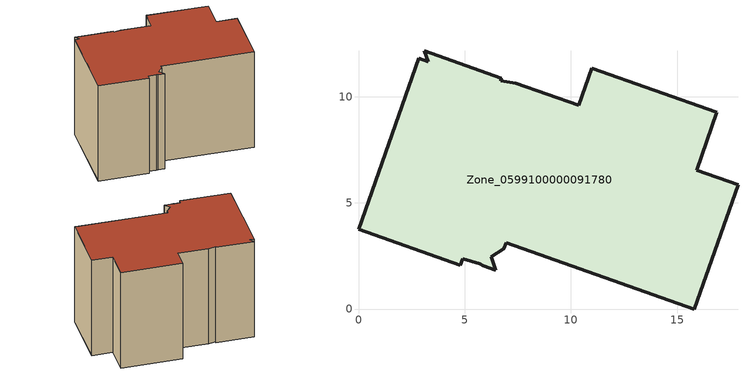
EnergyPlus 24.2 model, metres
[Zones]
Zone_0599100000091780
 floor ground (C_G): 5.7,2.13 4.91,2.38 4.79,2.06 0,3.75 2.84,11.81 3.28,11.65 3.1,12.15 6.73,10.87 6.69,10.75 7.4,10.64 10.37,9.59 10.98,11.34 16.87,9.26 15.91,6.54 17.87,5.86 15.8,0 6.95,3.13 6.84,2.84 6.24,2.47 6.46,1.83 5.88,2.03 z0
 wall outside (C_F): 0,3.75 4.79,2.06 4.91,2.38 5.7,2.13 5.88,2.03 6.46,1.83 6.24,2.47 6.84,2.84 6.95,3.13 15.8,0 17.87,5.86 15.91,6.54 16.87,9.26 10.98,11.34 10.37,9.59 7.4,10.64 6.69,10.75 6.73,10.87 3.1,12.15 3.28,11.65 2.84,11.81 0,3.75 z0:10.96
 roof outside (C_R): 4.91,2.38 5.7,2.13 5.88,2.03 6.46,1.83 6.24,2.47 6.84,2.84 6.95,3.13 15.8,0 17.87,5.86 15.91,6.54 16.87,9.26 10.98,11.34 10.37,9.59 7.4,10.64 6.69,10.75 6.73,10.87 3.1,12.15 3.28,11.65 2.84,11.81 0,3.75 4.79,2.06 z10.96
[BUILDING]
Pand.0599100000091780: North Axis=0; Terrain=City; Loads Convergence Tolerance Value=0.04; Temperature Convergence Tolerance Value=0.4; Solar Distribution=FullExterior; Maximum Number of Warmup Days=25; Minimum Number of Warmup Days=1
[Site:Location]
Rotterdam.The.Hague.AP_ZH_NLD Design_Conditions: Latitude=51.96; Longitude=4.45; Time Zone=1; Elevation=-4.5
[SITE:GROUNDTEMPERATURE:BUILDINGSURFACE]
18, 18, 18, 18, 18, 18, 18, 18, 18, 18, 18, 18
[MATERIAL] Thermal Absorptance=0.9; Solar Absorptance=0.7; Visible Absorptance=0.7
Name | Roughness | Thickness | Conductivity | Density | Specific Heat
G.D.1965 | MediumSmooth | 0.15 | 1 | 540 | 1210
F.D.1965 | Rough | 0.3 | 0.857143 | 1920 | 840
R.D.1965 | MediumRough | 0.2 | 0.08 | 1500 | 1000
[CONSTRUCTION]
C_G: G.D.1965
C_F: F.D.1965
C_R: R.D.1965
[ZONE]
Zone_0599100000091780: Type=1; Multiplier=1; Ceiling Height=Autocalculate; Volume=Autocalculate; Floor Area=autocalculate; Part of Total Floor Area=Yes
[ZONEINFILTRATION:DESIGNFLOWRATE]
Infil_Zone_0599100000091780: Zone or ZoneList or Space or SpaceList=Zone_0599100000091780; Schedule=AlwaysOn; Design Flow Rate Calculation Method=Flow/Area; Flow Rate per Floor Area=0.0042; Constant Term Coefficient=1; Temperature Term Coefficient=0; Velocity Term Coefficient=0; Velocity Squared Term Coefficient=0
[HVACTEMPLATE:ZONE:IDEALLOADSAIRSYSTEM]
Zone_0599100000091780: Maximum Heating Supply Air Temperature=50; Minimum Cooling Supply Air Temperature=13; Maximum Heating Supply Air Humidity Ratio=0.0156; Minimum Cooling Supply Air Humidity Ratio=0.0077; Heating Limit=NoLimit; Cooling Limit=NoLimit; Dehumidification Control Type=ConstantSensibleHeatRatio; Cooling Sensible Heat Ratio=0.7; Dehumidification Setpoint=60; Humidification Control Type=None; Humidification Setpoint=30; Outdoor Air Method=None; Outdoor Air Flow Rate per Person=0.00944; Outdoor Air Flow Rate per Zone Floor Area=0; Outdoor Air Flow Rate per Zone=0; Demand Controlled Ventilation Type=None; Outdoor Air Economizer Type=NoEconomizer; Heat Recovery Type=None; Sensible Heat Recovery Effectiveness=0.7; Latent Heat Recovery Effectiveness=0.65
[ZONECONTROL:THERMOSTAT]
ThermostatControl_Zone_0599100000091780: Zone or ZoneList=Zone_0599100000091780; Control Type Schedule=DualSetpointControlType; Control 1=Thermostat_Zone_0599100000091780; Temperature Difference Between Cutout And Setpoint=0
[THERMOSTATSETPOINT:DUALSETPOINT]
Thermostat_Zone_0599100000091780: Heating Setpoint Temperature Schedule=HeatingSetpoint_Zone_0599100000091780; Cooling Setpoint Temperature Schedule=CoolingSetpoint_Zone_0599100000091780
[SCHEDULE:COMPACT]
HeatingSetpoint_Zone_0599100000091780: Through: 12/31, For: AllDays, Until: 24:00, 21
CoolingSetpoint_Zone_0599100000091780: Through: 12/31, For: AllDays, Until: 24:00, 24
DualSetpointControlType: Through: 12/31, For: AllDays, Until: 24:00, 4
AlwaysOn: Through: 12/31, For: AllDays, Until: 24:00, 1
